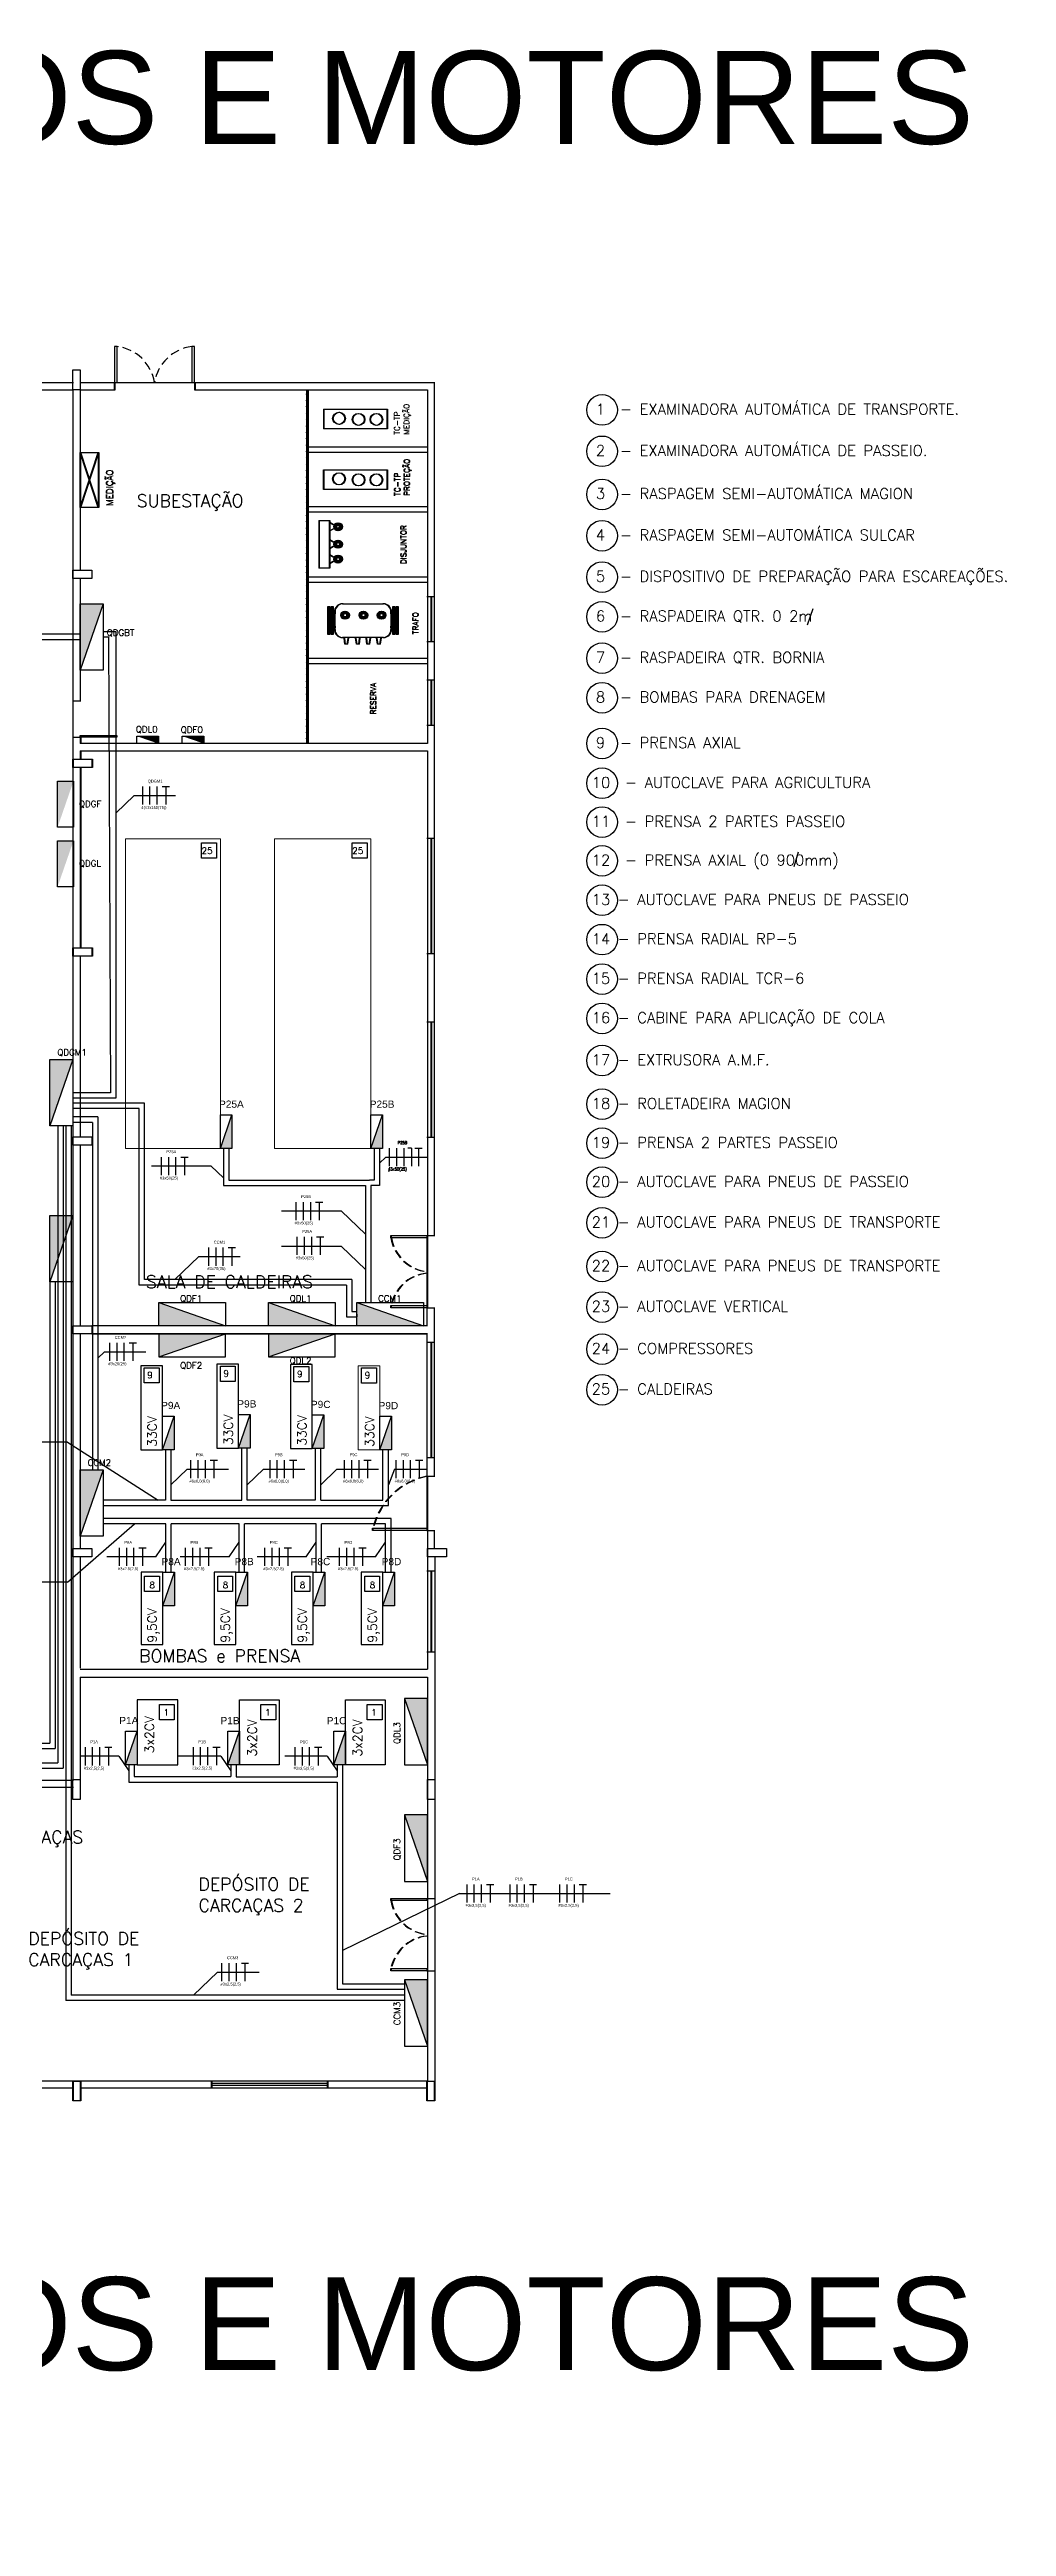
# Model space of a CAD drawing. Extents: x -646 to 641, y -554 to 322.
# Drawn here: x 267.3 to 293.8, y 129 to 197.5 of the extents above; entities that cross this region are included whole.
import ezdxf

# ---------------------------------------------------------------- set-up
doc = ezdxf.new("R2010")
doc.units = 0
doc.header["$MEASUREMENT"] = 0
doc.linetypes.add('DASHED2', pattern=[0.375, 0.25, -0.125])
for name, color, linetype in [('_ARQ', 5, 'Continuous'), ('_ARQ-TEXTO', 4, 'Continuous'), ('_ELT-ELETROCALHAS', 1, 'Continuous'), ('_ELT-MAQUINAS-TEXTO', 4, 'Continuous'), ('_ELT-MÁQUINAS', 3, 'Continuous'), ('_ELT-PONTO', 2, 'Continuous'), ('_ELT-PONTO-TEXTO', 4, 'Continuous'), ('_ELT_ELETRODUTOS', 6, 'Continuous'), ('ELET_FIAÇÃO', 1, 'Continuous')]:
    doc.layers.add(name, color=color, linetype=linetype)
doc.styles.add('ARIAL', font='arial.ttf')
doc.styles.add('ROMANS', font='romans')
doc.styles.add('textstyle3', font='romans')
doc.styles.add('textstyle4', font='arial.ttf')
doc.styles.add('textstyle6', font='Standard')
doc.styles.add('textstyle7', font='romans__.ttf')

# ---------------------------------------------------------------- blocks, each defined once
blk = doc.blocks.new('FIACAO_LAMP_ELETRO_3FNT')
at = {"layer": 'ELET_FIAÇÃO', "color": 4, "linetype": 'Continuous'}
for p, q in [((0, -0.25), (0, 0.25)), ((0.2, -0.25), (0.2, 0.25)), ((0.4, -0.25), (0.4, 0.25)), ((0.6, 0.25), (0.5, 0.25)), ((0.6, 0.25), (0.6, -0.25)), ((0.7, 0.25), (0.9, 0.25)), ((0.8, 0.25), (0.8, -0.25))]:
    blk.add_line(p, q, dxfattribs=at)
at = {"layer": 'ELET_FIAÇÃO', "color": 4, "linetype": 'Continuous', "style": 'textstyle4'}
for tag, p in [('C', (0.224, 0.36)), ('B', (-0.043, -0.37))]:
    blk.add_attdef(tag, p, '', height=0.08, dxfattribs=at)
blk = doc.blocks.new('FIACAO_LAMP_ELETRO_3FT')
at = {"layer": 'ELET_FIAÇÃO', "color": 4, "linetype": 'Continuous'}
for p, q in [((0, -0.25), (0, 0.25)), ((0.2, -0.25), (0.2, 0.25)), ((0.4, -0.25), (0.4, 0.25)), ((0.536, 0.25), (0.736, 0.25)), ((0.636, 0.25), (0.636, -0.25))]:
    blk.add_line(p, q, dxfattribs=at)
at = {"layer": 'ELET_FIAÇÃO', "color": 4, "linetype": 'Continuous', "style": 'textstyle4'}
for tag, p in [('C', (0.136, 0.36)), ('B', (-0.043, -0.37))]:
    blk.add_attdef(tag, p, '', height=0.08, dxfattribs=at)

msp = doc.modelspace()

# ---------------------------------------------------------------- hatches: boundary and pattern name
at = {"layer": '_ARQ', "transparency": 33554687}
h = msp.add_hatch(dxfattribs=at)
h.set_pattern_fill('ANSI31', color=256, style=0, pattern_type=0)
h.set_pattern_definition([(45, (5.17517, 54.15784), (-0.08838835, 0.08838835), [])])
h.paths.add_polyline_path([(274.477, 188.127), (274.425, 188.127), (274.425, 178.327), (274.477, 178.327)], flags=0)
h = msp.add_hatch(dxfattribs=at)
h.set_pattern_fill('ANSI31', color=256, style=0, pattern_type=0)
h.set_pattern_definition([(45, (5.19323, 54.15784), (-0.08838835, 0.08838835), [])])
h.paths.add_polyline_path([(274.496, 188.127), (274.443, 188.127), (274.443, 178.327), (274.496, 178.327)], flags=0)
at = {"layer": '_ELT-PONTO', "linetype": 'Continuous', "lineweight": 0, "transparency": 33554687}
h = msp.add_hatch(color=256, dxfattribs=at)
edge = h.paths.add_edge_path(flags=0)
edge.add_arc((275.301, 184.333), 0.111, 180, 360)
edge.add_arc((275.301, 184.333), 0.111, 0, 180)
edge = h.paths.add_edge_path(flags=0)
edge.add_arc((275.301, 184.333), 0.0492, 180, 360, ccw=False)
edge.add_arc((275.301, 184.333), 0.0492, 0, 180, ccw=False)
h = msp.add_hatch(color=256, dxfattribs=at)
edge = h.paths.add_edge_path(flags=0)
edge.add_arc((275.301, 183.849), 0.111, 180, 360)
edge.add_arc((275.301, 183.849), 0.111, 0, 180)
edge = h.paths.add_edge_path(flags=0)
edge.add_arc((275.301, 183.849), 0.0492, 180, 360, ccw=False)
edge.add_arc((275.301, 183.849), 0.0492, 0, 180, ccw=False)
at = {"layer": '_ELT-PONTO', "linetype": 'Continuous', "transparency": 33554687}
h = msp.add_hatch(color=256, dxfattribs=at)
edge = h.paths.add_edge_path(flags=0)
edge.add_arc((275.319, 184.333), 0.111, 180, 360)
edge.add_arc((275.319, 184.333), 0.111, 0, 180)
edge = h.paths.add_edge_path(flags=0)
edge.add_arc((275.319, 184.333), 0.0492, 180, 360, ccw=False)
edge.add_arc((275.319, 184.333), 0.0492, 0, 180, ccw=False)
h = msp.add_hatch(color=256, dxfattribs=at)
edge = h.paths.add_edge_path(flags=0)
edge.add_arc((275.319, 183.849), 0.111, 180, 360)
edge.add_arc((275.319, 183.849), 0.111, 0, 180)
edge = h.paths.add_edge_path(flags=0)
edge.add_arc((275.319, 183.849), 0.0492, 180, 360, ccw=False)
edge.add_arc((275.319, 183.849), 0.0492, 0, 180, ccw=False)
at = {"layer": '_ELT-PONTO', "linetype": 'Continuous', "lineweight": 0, "transparency": 33554687}
h = msp.add_hatch(color=256, dxfattribs=at)
edge = h.paths.add_edge_path(flags=0)
edge.add_arc((275.301, 183.435), 0.111, 180, 360)
edge.add_arc((275.301, 183.435), 0.111, 0, 180)
edge = h.paths.add_edge_path(flags=0)
edge.add_arc((275.301, 183.435), 0.0492, 180, 360, ccw=False)
edge.add_arc((275.301, 183.435), 0.0492, 0, 180, ccw=False)
at = {"layer": '_ELT-PONTO', "linetype": 'Continuous', "transparency": 33554687}
h = msp.add_hatch(color=256, dxfattribs=at)
edge = h.paths.add_edge_path(flags=0)
edge.add_arc((275.319, 183.435), 0.111, 180, 360)
edge.add_arc((275.319, 183.435), 0.111, 0, 180)
edge = h.paths.add_edge_path(flags=0)
edge.add_arc((275.319, 183.435), 0.0492, 180, 360, ccw=False)
edge.add_arc((275.319, 183.435), 0.0492, 0, 180, ccw=False)
for points in [[(268.168, 180.36), (268.805, 182.2), (268.168, 182.2)], [(267.546, 176.01), (267.986, 177.283), (267.546, 177.283)], [(267.546, 174.361), (267.986, 175.634), (267.546, 175.634)], [(267.332, 167.742), (267.968, 169.583), (267.332, 169.583)], [(267.332, 163.422), (267.968, 165.262), (267.332, 165.262)], [(272.193, 162.21), (270.352, 162.847), (270.352, 162.21)], [(275.226, 162.21), (273.386, 162.847), (273.386, 162.21)], [(277.672, 162.21), (275.832, 162.847), (275.832, 162.21)], [(270.352, 161.981), (270.352, 161.344), (272.193, 161.981)], [(273.386, 161.981), (273.386, 161.344), (275.226, 161.981)], [(268.168, 156.382), (268.805, 158.222), (268.168, 158.222)], [(277.786, 151.889), (277.15, 151.889), (277.786, 150.048)], [(277.786, 148.662), (277.15, 148.662), (277.786, 146.822)], [(277.786, 144.099), (277.15, 144.099), (277.786, 142.259)]]:
    msp.add_hatch(color=256, dxfattribs=at).paths.add_polyline_path(points, flags=0)
at = {"layer": '_ELT-PONTO', "linetype": 'Continuous', "lineweight": 0, "transparency": 33554687}
h = msp.add_hatch(color=256, dxfattribs=at)
edge = h.paths.add_edge_path(flags=0)
edge.add_arc((275.496, 181.884), 0.111, 0, 180)
edge.add_arc((275.496, 181.884), 0.111, 180, 360)
edge = h.paths.add_edge_path(flags=0)
edge.add_arc((275.496, 181.884), 0.0492, 0, 180, ccw=False)
edge.add_arc((275.496, 181.884), 0.0492, 180, 360, ccw=False)
at = {"layer": '_ELT-PONTO', "linetype": 'Continuous', "transparency": 33554687}
h = msp.add_hatch(color=256, dxfattribs=at)
edge = h.paths.add_edge_path(flags=0)
edge.add_arc((275.514, 181.884), 0.111, 0, 180)
edge.add_arc((275.514, 181.884), 0.111, 180, 360)
edge = h.paths.add_edge_path(flags=0)
edge.add_arc((275.514, 181.884), 0.0492, 0, 180, ccw=False)
edge.add_arc((275.514, 181.884), 0.0492, 180, 360, ccw=False)
at = {"layer": '_ELT-PONTO', "linetype": 'Continuous', "lineweight": 0, "transparency": 33554687}
h = msp.add_hatch(color=256, dxfattribs=at)
edge = h.paths.add_edge_path(flags=0)
edge.add_arc((276.004, 181.884), 0.111, 270, 450)
edge.add_arc((276.004, 181.884), 0.111, 90, 270)
edge = h.paths.add_edge_path(flags=0)
edge.add_arc((276.004, 181.884), 0.0492, -90, 90, ccw=False)
edge.add_arc((276.004, 181.884), 0.0492, 90, 270, ccw=False)
at = {"layer": '_ELT-PONTO', "linetype": 'Continuous', "transparency": 33554687}
h = msp.add_hatch(color=256, dxfattribs=at)
edge = h.paths.add_edge_path(flags=0)
edge.add_arc((276.022, 181.884), 0.111, 270, 450)
edge.add_arc((276.022, 181.884), 0.111, 90, 270)
edge = h.paths.add_edge_path(flags=0)
edge.add_arc((276.022, 181.884), 0.0492, -90, 90, ccw=False)
edge.add_arc((276.022, 181.884), 0.0492, 90, 270, ccw=False)
at = {"layer": '_ELT-PONTO', "linetype": 'Continuous', "lineweight": 0, "transparency": 33554687}
h = msp.add_hatch(color=256, dxfattribs=at)
edge = h.paths.add_edge_path(flags=0)
edge.add_arc((276.505, 181.884), 0.111, 0, 180)
edge.add_arc((276.505, 181.884), 0.111, 180, 360)
edge = h.paths.add_edge_path(flags=0)
edge.add_arc((276.505, 181.884), 0.0492, 0, 180, ccw=False)
edge.add_arc((276.505, 181.884), 0.0492, 180, 360, ccw=False)
at = {"layer": '_ELT-PONTO', "linetype": 'Continuous', "transparency": 33554687}
h = msp.add_hatch(color=256, dxfattribs=at)
edge = h.paths.add_edge_path(flags=0)
edge.add_arc((276.523, 181.884), 0.111, 0, 180)
edge.add_arc((276.523, 181.884), 0.111, 180, 360)
edge = h.paths.add_edge_path(flags=0)
edge.add_arc((276.523, 181.884), 0.0492, 0, 180, ccw=False)
edge.add_arc((276.523, 181.884), 0.0492, 180, 360, ccw=False)
at = {"layer": '_ELT-PONTO', "linetype": 'Continuous'}
for points in [[(269.737, 178.534), (270.337, 178.327), (270.337, 178.534)], [(270.999, 178.534), (271.599, 178.327), (271.599, 178.534)]]:
    msp.add_hatch(color=256, dxfattribs=at).paths.add_polyline_path(points)
h = msp.add_hatch(color=256, dxfattribs=at)
h.dxf.hatch_style = 1
h.paths.add_polyline_path([(272.374, 168.051), (272.052, 167.119), (272.374, 167.119)])
h = msp.add_hatch(color=256, dxfattribs=at)
h.dxf.hatch_style = 1
h.paths.add_polyline_path([(276.545, 168.051), (276.222, 167.119), (276.545, 167.119)])
h = msp.add_hatch(color=256, dxfattribs=at)
h.dxf.hatch_style = 1
h.paths.add_polyline_path([(270.771, 159.708), (270.449, 158.776), (270.771, 158.776)])
h = msp.add_hatch(color=256, dxfattribs=at)
h.dxf.hatch_style = 1
h.paths.add_polyline_path([(272.88, 159.751), (272.558, 158.819), (272.88, 158.819)])
h = msp.add_hatch(color=256, dxfattribs=at)
h.dxf.hatch_style = 1
h.paths.add_polyline_path([(274.917, 159.737), (274.594, 158.805), (274.917, 158.805)])
h = msp.add_hatch(color=256, dxfattribs=at)
h.dxf.hatch_style = 1
h.paths.add_polyline_path([(276.79, 159.704), (276.467, 158.772), (276.79, 158.772)])
h = msp.add_hatch(color=256, dxfattribs=at)
h.dxf.hatch_style = 1
h.paths.add_polyline_path([(270.781, 155.384), (270.458, 154.452), (270.781, 154.452)])
h = msp.add_hatch(color=256, dxfattribs=at)
h.dxf.hatch_style = 1
h.paths.add_polyline_path([(272.806, 155.384), (272.484, 154.452), (272.806, 154.452)])
h = msp.add_hatch(color=256, dxfattribs=at)
h.dxf.hatch_style = 1
h.paths.add_polyline_path([(274.941, 155.384), (274.618, 154.452), (274.941, 154.452)])
h = msp.add_hatch(color=256, dxfattribs=at)
h.dxf.hatch_style = 1
h.paths.add_polyline_path([(276.875, 155.384), (276.552, 154.452), (276.875, 154.452)])
h = msp.add_hatch(color=256, dxfattribs=at)
h.dxf.hatch_style = 1
h.paths.add_polyline_path([(269.754, 150.984), (269.431, 150.052), (269.754, 150.052)])
h = msp.add_hatch(color=256, dxfattribs=at)
h.dxf.hatch_style = 1
h.paths.add_polyline_path([(272.578, 150.98), (272.256, 150.048), (272.578, 150.048)])
h = msp.add_hatch(color=256, dxfattribs=at)
h.dxf.hatch_style = 1
h.paths.add_polyline_path([(275.519, 150.98), (275.197, 150.048), (275.519, 150.048)])

# ---------------------------------------------------------------- linework, layer by layer
at = {"layer": '_ARQ'}
for p, q in [((261.968, 188.327), (267.966, 188.327)), ((261.968, 188.127), (267.968, 188.127)), ((261.986, 188.327), (267.984, 188.327)), ((261.986, 188.127), (267.986, 188.127)), ((267.968, 188.127), (267.968, 149.641)), ((268.168, 188.327), (277.968, 188.327)), ((268.168, 188.127), (269.123, 188.127)), ((268.168, 188.127), (268.168, 183.127)), ((268.186, 188.327), (277.986, 188.327)), ((268.186, 188.127), (269.141, 188.127)), ((271.333, 188.127), (277.768, 188.127)), ((271.351, 188.127), (277.786, 188.127)), ((274.443, 178.327), (274.443, 188.127)), ((274.477, 178.327), (274.477, 188.127)), ((274.496, 178.327), (274.496, 188.127)), ((277.786, 188.127), (277.786, 178.327)), ((277.968, 188.327), (277.968, 164.704)), ((274.477, 186.547), (277.768, 186.547)), ((274.477, 186.397), (277.768, 186.397)), ((274.496, 186.547), (277.786, 186.547)), ((274.496, 186.397), (277.786, 186.397)), ((274.477, 184.897), (277.768, 184.897)), ((274.477, 184.747), (277.768, 184.747)), ((274.496, 184.897), (277.786, 184.897)), ((274.496, 184.747), (277.786, 184.747)), ((274.477, 182.947), (277.768, 182.947)), ((274.477, 182.797), (277.768, 182.797)), ((274.496, 182.947), (277.786, 182.947)), ((274.496, 182.797), (277.786, 182.797)), ((277.768, 182.402), (277.971, 182.402)), ((277.786, 182.402), (277.989, 182.402)), ((277.887, 181.152), (277.887, 182.402)), ((277.905, 181.152), (277.905, 182.402)), ((277.768, 181.152), (277.971, 181.152)), ((277.786, 181.152), (277.989, 181.152)), ((274.477, 180.697), (277.768, 180.697)), ((274.477, 180.547), (277.768, 180.547)), ((274.496, 180.697), (277.786, 180.697)), ((274.496, 180.547), (277.786, 180.547)), ((277.766, 180.09), (277.968, 180.09)), ((277.784, 180.09), (277.986, 180.09)), ((277.884, 178.84), (277.884, 180.09)), ((277.902, 178.84), (277.902, 180.09)), ((267.968, 178.506), (268.168, 178.506)), ((267.986, 178.506), (268.186, 178.506)), ((268.168, 178.506), (268.168, 178.327)), ((277.768, 178.327), (268.168, 178.327)), ((268.186, 178.506), (268.186, 178.327)), ((277.786, 178.327), (268.186, 178.327)), ((277.766, 178.84), (277.968, 178.84)), ((277.784, 178.84), (277.986, 178.84)), ((268.168, 178.127), (268.168, 177.898)), ((268.168, 178.127), (277.768, 178.127)), ((268.168, 177.668), (268.168, 172.668)), ((268.186, 178.127), (277.786, 178.127)), ((268.186, 178.127), (268.186, 177.898)), ((268.186, 177.668), (268.186, 172.668)), ((277.786, 178.127), (277.786, 164.704)), ((277.768, 175.709), (277.968, 175.709)), ((277.786, 175.709), (277.986, 175.709)), ((277.884, 172.509), (277.884, 175.707)), ((277.902, 172.509), (277.902, 175.707)), ((268.168, 172.439), (268.168, 167.439)), ((277.968, 172.509), (277.768, 172.509)), ((277.986, 172.509), (277.786, 172.509)), ((277.768, 170.62), (277.968, 170.62)), ((277.786, 170.62), (277.986, 170.62)), ((277.884, 167.42), (277.884, 170.617)), ((277.902, 167.42), (277.902, 170.617)), ((277.968, 167.42), (277.768, 167.42)), ((277.986, 167.42), (277.786, 167.42)), ((268.168, 167.21), (268.168, 162.21)), ((277.768, 164.704), (277.968, 164.704)), ((277.786, 164.704), (277.986, 164.704)), ((275.832, 162.528), (275.832, 162.603)), ((277.768, 162.704), (277.968, 162.704)), ((277.768, 162.704), (277.768, 162.21)), ((277.786, 162.704), (277.986, 162.704)), ((277.968, 162.704), (277.968, 158.04)), ((268.168, 161.981), (268.168, 156.04)), ((277.768, 162.21), (268.493, 162.21)), ((268.493, 161.981), (277.768, 161.981)), ((277.786, 162.21), (268.511, 162.21)), ((277.786, 161.981), (268.511, 161.981)), ((275.832, 162.528), (275.832, 162.453)), ((277.766, 161.75), (277.968, 161.75)), ((277.784, 161.75), (277.986, 161.75)), ((277.884, 158.55), (277.884, 161.747)), ((277.902, 158.55), (277.902, 161.747)), ((277.968, 158.55), (277.766, 158.55)), ((277.986, 158.55), (277.784, 158.55)), ((277.786, 156.54), (277.786, 152.698)), ((277.968, 156.54), (277.968, 156.04)), ((277.986, 155.811), (277.986, 141.093)), ((277.768, 155.419), (277.971, 155.419)), ((277.786, 155.419), (277.989, 155.419)), ((277.887, 153.165), (277.887, 155.416)), ((277.905, 153.165), (277.905, 155.416)), ((277.971, 153.165), (277.768, 153.165)), ((277.989, 153.165), (277.786, 153.165)), ((268.168, 152.698), (277.768, 152.698)), ((268.168, 152.475), (277.768, 152.475)), ((268.186, 152.698), (277.786, 152.698)), ((268.186, 152.475), (277.786, 152.475)), ((277.786, 152.475), (277.786, 141.293)), ((267.966, 149.618), (224.593, 149.618)), ((267.984, 149.618), (224.611, 149.618)), ((267.968, 149.418), (261.968, 149.418)), ((267.986, 149.418), (261.986, 149.418)), ((277.768, 146.349), (277.968, 146.349)), ((277.786, 146.349), (277.986, 146.349)), ((277.768, 144.349), (277.968, 144.349)), ((277.786, 144.349), (277.986, 144.349)), ((277.768, 141.293), (224.593, 141.293)), ((277.786, 141.293), (224.611, 141.293)), ((271.809, 141.093), (271.809, 141.296)), ((271.827, 141.093), (271.827, 141.296)), ((275.009, 141.296), (275.009, 141.093)), ((275.027, 141.296), (275.027, 141.093)), ((267.966, 141.093), (261.968, 141.093)), ((267.984, 141.093), (261.986, 141.093)), ((277.766, 141.093), (268.168, 141.093)), ((277.784, 141.093), (268.186, 141.093)), ((271.809, 141.231), (275.006, 141.231)), ((271.809, 141.178), (275.006, 141.178)), ((271.827, 141.231), (275.024, 141.231)), ((271.827, 141.178), (275.024, 141.178))]:
    msp.add_line(p, q, dxfattribs=at)
at = {"layer": '_ARQ', "linetype": 'Continuous'}
for p, q in [((269.123, 188.127), (269.123, 188.325)), ((269.123, 188.325), (271.333, 188.325)), ((269.141, 188.325), (271.351, 188.325)), ((269.141, 188.127), (269.141, 188.325)), ((271.333, 188.325), (271.333, 188.127)), ((271.351, 188.325), (271.351, 188.127)), ((268.168, 182.898), (268.168, 179.506)), ((268.168, 179.506), (267.968, 179.506)), ((268.186, 179.506), (267.986, 179.506)), ((277.768, 164.704), (277.768, 162.704)), ((277.786, 164.704), (277.786, 162.704)), ((277.768, 161.981), (277.768, 158.04)), ((277.768, 158.04), (277.968, 158.04)), ((277.768, 158.04), (277.768, 156.6)), ((277.786, 158.04), (277.786, 156.6)), ((277.786, 158.04), (277.986, 158.04)), ((277.768, 156.54), (277.968, 156.54)), ((277.786, 156.54), (277.986, 156.54)), ((268.168, 155.811), (268.168, 152.726)), ((268.168, 152.475), (268.168, 149.641))]:
    msp.add_line(p, q, dxfattribs=at)
for points in [[(269.123, 188.325), (269.193, 188.325), (269.193, 189.325), (269.123, 189.325)], [(271.263, 188.325), (271.333, 188.325), (271.333, 189.325), (271.263, 189.325)], [(268.168, 188.127), (267.966, 188.127), (267.966, 188.675), (268.168, 188.675)], [(277.768, 164.644), (276.768, 164.644), (276.768, 164.704), (277.768, 164.704)], [(277.786, 164.644), (276.786, 164.644), (276.786, 164.704), (277.786, 164.704)], [(277.768, 162.704), (276.768, 162.704), (276.768, 162.764), (277.768, 162.764)], [(277.786, 162.704), (276.786, 162.704), (276.786, 162.764), (277.786, 162.764)], [(277.768, 156.54), (276.268, 156.54), (276.268, 156.6), (277.768, 156.6)], [(277.786, 156.54), (276.286, 156.54), (276.286, 156.6), (277.786, 156.6)], [(268.168, 149.093), (267.966, 149.093), (267.966, 149.641), (268.168, 149.641)], [(277.986, 149.093), (277.784, 149.093), (277.784, 149.641), (277.986, 149.641)], [(277.768, 146.289), (276.768, 146.289), (276.768, 146.349), (277.768, 146.349)], [(277.786, 146.289), (276.786, 146.289), (276.786, 146.349), (277.786, 146.349)], [(277.768, 144.349), (276.768, 144.349), (276.768, 144.409), (277.768, 144.409)], [(277.786, 144.349), (276.786, 144.349), (276.786, 144.409), (277.786, 144.409)], [(268.168, 140.745), (267.966, 140.745), (267.966, 141.293), (268.168, 141.293)], [(268.186, 140.745), (267.984, 140.745), (267.984, 141.293), (268.186, 141.293)], [(277.968, 140.745), (277.766, 140.745), (277.766, 141.293), (277.968, 141.293)], [(277.986, 140.745), (277.784, 140.745), (277.784, 141.293), (277.986, 141.293)]]:
    msp.add_lwpolyline(points, close=True, dxfattribs=at)
at = {"layer": '_ARQ'}
for points in [[(267.968, 183.127), (268.493, 183.127), (268.493, 182.898), (267.968, 182.898)], [(268.168, 178.506), (268.168, 178.556), (269.168, 178.556), (269.168, 178.506)], [(268.186, 178.506), (268.186, 178.556), (269.186, 178.556), (269.186, 178.506)], [(267.968, 177.898), (268.493, 177.898), (268.493, 177.668), (267.968, 177.668)], [(267.986, 177.898), (268.511, 177.898), (268.511, 177.668), (267.986, 177.668)], [(267.968, 172.668), (268.493, 172.668), (268.493, 172.439), (267.968, 172.439)], [(267.986, 172.668), (268.511, 172.668), (268.511, 172.439), (267.986, 172.439)], [(267.968, 167.439), (268.493, 167.439), (268.493, 167.21), (267.968, 167.21)], [(267.968, 162.21), (268.493, 162.21), (268.493, 161.981), (267.968, 161.981)], [(267.968, 156.04), (268.493, 156.04), (268.493, 155.811), (267.968, 155.811)], [(277.786, 156.04), (278.311, 156.04), (278.311, 155.811), (277.786, 155.811)]]:
    msp.add_lwpolyline(points, close=True, dxfattribs=at)
at = {"layer": '_ARQ', "linetype": 'DASHED2'}
for centre, radius, start, end in [((269.04, 188.131), 1.204, 9.37926, 82.7104), ((271.416, 188.129), 1.204, 97.2896, 170.62074), ((277.889, 164.834), 1.136, 189.62126, 263.92168), ((277.907, 164.834), 1.136, 189.62126, 263.92168), ((277.881, 162.534), 1.136, 96.07832, 170.37874), ((277.899, 162.534), 1.136, 96.07832, 170.37874), ((278.142, 156.15), 1.927, 101.18332, 166.4784), ((278.16, 156.15), 1.927, 101.18332, 166.4784), ((277.889, 146.479), 1.136, 189.62126, 263.92168), ((277.907, 146.479), 1.136, 189.62126, 263.92168), ((277.881, 144.179), 1.136, 96.07832, 170.37874), ((277.899, 144.179), 1.136, 96.07832, 170.37874)]:
    msp.add_arc(centre, radius, start, end, dxfattribs=at)
at = {"layer": '_ARQ-TEXTO'}
for p, q in [((288.309, 181.613), (288.458, 182.073)), ((287.936, 174.921), (288.052, 175.328))]:
    msp.add_line(p, q, dxfattribs=at)
for centre in [(282.618, 187.566), (282.618, 186.421), (282.618, 185.229), (282.618, 184.084), (282.618, 182.939), (282.618, 181.839), (282.618, 180.694), (282.618, 179.597), (282.618, 178.332), (282.618, 177.229), (282.618, 176.155), (282.618, 175.081), (282.618, 173.99), (282.618, 172.899), (282.618, 171.808), (282.618, 170.718), (282.618, 169.551), (282.618, 168.342), (282.618, 167.262), (282.618, 166.182), (282.618, 165.058), (282.618, 163.849), (282.618, 162.726), (282.618, 161.559), (282.618, 160.436)]:
    msp.add_circle(centre, 0.424, dxfattribs=at)
at = {"layer": '_ELT-ELETROCALHAS', "color": 254, "true_color": 0xfeeab9}
for p, q in [((268.51, 167.839), (268.51, 158.222)), ((268.66, 167.989), (268.66, 158.222)), ((248.108, 150.654), (267.332, 150.654)), ((248.258, 150.504), (267.482, 150.504)), ((260.72, 150.103), (267.554, 150.103)), ((260.87, 149.953), (267.704, 149.953)), ((277.15, 143.52), (267.771, 143.52)), ((277.15, 143.67), (267.921, 143.67))]:
    msp.add_line(p, q, dxfattribs=at)
at = {"layer": '_ELT-ELETROCALHAS', "color": 116, "true_color": 0x136734}
for points in [[(268.168, 181.355), (266.367, 181.355), (266.367, 151.048), (248.653, 151.048), (248.653, 150.254)], [(268.168, 181.205), (266.517, 181.205), (266.517, 150.898), (248.803, 150.898), (248.803, 150.254)], [(268.805, 181.43), (269.16, 181.43), (269.16, 168.51), (267.968, 168.51)], [(268.805, 181.28), (268.952, 181.28), (269.01, 168.66), (267.968, 168.66)]]:
    msp.add_lwpolyline(points, dxfattribs=at)
at = {"layer": '_ELT-ELETROCALHAS', "color": 254, "true_color": 0xfeeab9}
for points in [[(269.954, 167.742), (269.954, 168.372), (267.968, 168.372)], [(269.804, 168.151), (269.804, 168.222), (267.968, 168.222)], [(275.543, 163.334), (269.804, 163.334), (269.804, 168.151)], [(267.554, 167.742), (267.554, 150.103)], [(267.704, 167.742), (267.704, 149.953)], [(267.771, 167.742), (267.771, 143.52)], [(267.921, 167.742), (267.921, 143.67)], [(268.66, 167.989), (267.968, 167.989)], [(268.51, 167.839), (267.968, 167.839)], [(275.693, 163.484), (269.954, 163.484), (269.954, 167.742)], [(267.332, 163.422), (267.332, 150.654)], [(267.482, 163.422), (267.482, 150.504)], [(275.543, 163.334), (275.543, 162.453), (275.832, 162.453)], [(275.693, 163.484), (275.693, 162.603), (275.832, 162.603)]]:
    msp.add_lwpolyline(points, dxfattribs=at)
at = {"layer": '_ELT-ELETROCALHAS', "color": 32, "true_color": 0xcd6928}
for points in [[(272.138, 167.119), (272.138, 166.088), (276.072, 166.088), (276.072, 162.847)], [(272.288, 167.119), (272.288, 166.238), (276.177, 166.238)], [(276.309, 167.119), (276.309, 166.238), (276.177, 166.238)], [(276.459, 167.119), (276.459, 166.088), (276.222, 166.088)], [(276.222, 166.088), (276.222, 162.847)], [(270.535, 158.776), (270.535, 157.377), (268.805, 157.377)], [(268.805, 157.227), (276.703, 157.227), (276.703, 158.772)], [(270.685, 157.377), (272.644, 157.377), (272.644, 158.819)], [(270.685, 158.776), (270.685, 157.377)], [(272.794, 157.377), (272.794, 158.819)], [(274.681, 158.805), (274.681, 157.377), (272.794, 157.377)], [(274.831, 157.377), (274.831, 158.805)], [(274.831, 157.377), (276.553, 157.377), (276.553, 158.772)], [(270.695, 156.871), (268.805, 156.871)], [(270.545, 155.384), (270.545, 156.721), (268.805, 156.721)], [(272.72, 156.871), (272.72, 156.871), (270.695, 156.871)], [(270.695, 155.384), (270.695, 156.721)], [(272.57, 155.384), (272.57, 156.721), (270.695, 156.721)], [(274.854, 156.871), (272.72, 156.871)], [(272.72, 155.384), (272.72, 156.721)], [(274.704, 155.384), (274.704, 156.721), (272.72, 156.721)], [(276.778, 155.384), (276.778, 156.871), (274.854, 156.871)], [(274.854, 155.384), (274.854, 156.721)], [(276.628, 155.384), (276.628, 156.721), (274.854, 156.721)], [(269.517, 150.052), (269.517, 149.572), (272.342, 149.568)], [(269.667, 150.052), (269.667, 149.722), (272.342, 149.722)], [(272.342, 150.048), (272.342, 149.722)], [(272.342, 149.568), (275.283, 149.568)], [(272.492, 150.048), (272.492, 149.718), (275.283, 149.718)], [(275.283, 150.048), (275.283, 149.718)], [(275.283, 150.048), (275.283, 149.718)], [(275.283, 149.568), (275.283, 143.837), (277.15, 143.837)], [(275.433, 150.048), (275.433, 143.987), (277.15, 143.987)]]:
    msp.add_lwpolyline(points, dxfattribs=at)
at = {"layer": '_ELT-MAQUINAS-TEXTO'}
for points in [[(271.535, 175.581), (271.947, 175.581), (271.947, 175.158), (271.535, 175.158)], [(275.705, 175.581), (276.118, 175.581), (276.118, 175.158), (275.705, 175.158)], [(269.944, 161.047), (270.357, 161.047), (270.357, 160.625), (269.944, 160.625)], [(272.053, 161.091), (272.466, 161.091), (272.466, 160.668), (272.053, 160.668)], [(274.089, 161.076), (274.502, 161.076), (274.502, 160.654), (274.089, 160.654)], [(275.962, 161.043), (276.375, 161.043), (276.375, 160.621), (275.962, 160.621)], [(269.955, 155.276), (270.367, 155.276), (270.367, 154.853), (269.955, 154.853)], [(271.98, 155.276), (272.393, 155.276), (272.393, 154.853), (271.98, 154.853)], [(274.114, 155.276), (274.527, 155.276), (274.527, 154.853), (274.114, 154.853)], [(276.049, 155.276), (276.461, 155.276), (276.461, 154.853), (276.049, 154.853)], [(270.365, 151.72), (270.778, 151.72), (270.778, 151.297), (270.365, 151.297)], [(273.173, 151.72), (273.586, 151.72), (273.586, 151.297), (273.173, 151.297)], [(276.114, 151.72), (276.527, 151.72), (276.527, 151.297), (276.114, 151.297)]]:
    msp.add_lwpolyline(points, close=True, dxfattribs=at)
at = {"layer": '_ELT-MÁQUINAS', "color": 4, "lineweight": 0}
for points in [[(269.43, 175.689), (272.052, 175.689), (272.052, 167.119), (269.43, 167.119)], [(273.553, 175.689), (276.222, 175.689), (276.222, 167.119), (273.553, 167.119)], [(275.867, 158.772), (276.467, 158.772), (276.467, 161.098), (275.867, 161.098)]]:
    msp.add_lwpolyline(points, close=True, dxfattribs=at)
at = {"layer": '_ELT-MÁQUINAS', "color": 4}
for points in [[(269.849, 158.776), (270.449, 158.776), (270.449, 161.102), (269.849, 161.102)], [(271.958, 158.819), (272.558, 158.819), (272.558, 161.146), (271.958, 161.146)], [(273.994, 158.805), (274.594, 158.805), (274.594, 161.131), (273.994, 161.131)], [(269.858, 153.384), (270.458, 153.384), (270.458, 155.384), (269.858, 155.384)], [(271.884, 153.384), (272.484, 153.384), (272.484, 155.384), (271.884, 155.384)], [(274.018, 153.384), (274.618, 153.384), (274.618, 155.384), (274.018, 155.384)], [(275.952, 153.384), (276.552, 153.384), (276.552, 155.384), (275.952, 155.384)], [(269.754, 150.052), (270.871, 150.052), (270.871, 151.848), (269.754, 151.848)], [(272.578, 151.848), (273.678, 151.848), (273.678, 150.048), (272.578, 150.048)], [(275.519, 151.848), (276.619, 151.848), (276.619, 150.048), (275.519, 150.048)]]:
    msp.add_lwpolyline(points, close=True, dxfattribs=at)
at = {"layer": '_ELT-PONTO', "linetype": 'Continuous'}
for p, q in [((268.168, 184.863), (268.669, 186.39)), ((268.669, 184.863), (268.168, 186.39)), ((268.186, 184.863), (268.687, 186.39)), ((268.687, 184.863), (268.186, 186.39)), ((268.805, 182.2), (268.168, 180.36)), ((275.208, 181.488), (275.208, 181.974)), ((275.226, 181.488), (275.226, 181.974)), ((275.433, 182.199), (276.548, 182.199)), ((275.451, 182.199), (276.566, 182.199)), ((276.773, 181.974), (276.773, 181.488)), ((276.791, 181.974), (276.791, 181.488)), ((276.548, 181.263), (275.433, 181.263)), ((276.566, 181.263), (275.451, 181.263)), ((275.498, 181.078), (275.476, 181.25)), ((275.516, 181.078), (275.494, 181.25)), ((275.563, 181.078), (275.498, 181.078)), ((275.581, 181.078), (275.516, 181.078)), ((275.563, 181.078), (275.588, 181.25)), ((275.581, 181.078), (275.606, 181.25)), ((275.818, 181.078), (275.796, 181.25)), ((275.836, 181.078), (275.814, 181.25)), ((275.883, 181.078), (275.818, 181.078)), ((275.901, 181.078), (275.836, 181.078)), ((275.883, 181.078), (275.908, 181.25)), ((275.901, 181.078), (275.926, 181.25)), ((276.069, 181.263), (275.909, 181.263)), ((276.087, 181.263), (275.927, 181.263)), ((276.108, 181.078), (276.086, 181.25)), ((276.126, 181.078), (276.104, 181.25)), ((276.173, 181.078), (276.108, 181.078)), ((276.191, 181.078), (276.126, 181.078)), ((276.173, 181.078), (276.198, 181.25)), ((276.191, 181.078), (276.216, 181.25)), ((276.401, 181.078), (276.379, 181.25)), ((276.419, 181.078), (276.397, 181.25)), ((276.466, 181.078), (276.401, 181.078)), ((276.484, 181.078), (276.419, 181.078)), ((276.466, 181.078), (276.491, 181.25)), ((276.484, 181.078), (276.509, 181.25)), ((267.968, 169.583), (267.332, 167.742)), ((272.052, 167.119), (272.374, 168.051)), ((276.222, 167.119), (276.545, 168.051)), ((267.968, 165.262), (267.332, 163.422)), ((270.352, 162.847), (272.193, 162.21)), ((273.386, 162.847), (275.226, 162.21)), ((275.832, 162.847), (277.672, 162.21)), ((270.352, 161.344), (272.193, 161.981)), ((273.386, 161.344), (275.226, 161.981)), ((270.449, 158.776), (270.771, 159.708)), ((272.558, 158.819), (272.88, 159.751)), ((274.594, 158.805), (274.917, 159.737)), ((276.467, 158.772), (276.79, 159.704)), ((268.805, 158.222), (268.168, 156.382)), ((270.458, 154.452), (270.781, 155.384)), ((272.484, 154.452), (272.806, 155.384)), ((274.618, 154.452), (274.941, 155.384)), ((276.552, 154.452), (276.875, 155.384)), ((277.15, 151.889), (277.786, 150.048)), ((269.431, 150.052), (269.754, 150.984)), ((272.256, 150.048), (272.578, 150.98)), ((275.197, 150.048), (275.519, 150.98)), ((277.15, 148.662), (277.786, 146.822)), ((277.15, 144.099), (277.786, 142.259))]:
    msp.add_line(p, q, dxfattribs=at)
at = {"layer": '_ELT-PONTO', "linetype": 'Continuous', "lineweight": 0}
for points in [[(274.911, 187.041), (274.911, 187.584), (276.663, 187.584), (276.663, 187.041)], [(274.78, 183.189), (274.78, 184.508), (275.061, 184.508), (275.061, 183.189)], [(275.264, 184.333), (275.061, 184.45), (275.061, 184.215)], [(275.264, 183.849), (275.061, 183.966), (275.061, 183.732)], [(275.264, 183.435), (275.061, 183.553), (275.061, 183.318)]]:
    msp.add_lwpolyline(points, close=True, dxfattribs=at)
at = {"layer": '_ELT-PONTO', "linetype": 'Continuous'}
for points in [[(274.929, 187.041), (274.929, 187.584), (276.681, 187.584), (276.681, 187.041)], [(268.168, 186.39), (268.669, 186.39), (268.669, 184.863), (268.168, 184.863)], [(268.186, 186.39), (268.687, 186.39), (268.687, 184.863), (268.186, 184.863)], [(274.911, 185.367), (274.911, 185.91), (276.663, 185.91), (276.663, 185.367)], [(274.929, 185.367), (274.929, 185.91), (276.681, 185.91), (276.681, 185.367)], [(274.798, 183.189), (274.798, 184.508), (275.079, 184.508), (275.079, 183.189)], [(275.282, 184.333), (275.079, 184.45), (275.079, 184.215)], [(275.282, 183.849), (275.079, 183.966), (275.079, 183.732)], [(275.282, 183.435), (275.079, 183.553), (275.079, 183.318)], [(268.168, 182.2), (268.805, 182.2), (268.805, 180.36), (268.168, 180.36)], [(275.062, 181.347), (275.024, 181.347), (275.024, 182.124), (275.062, 182.124)], [(275.08, 181.347), (275.042, 181.347), (275.042, 182.124), (275.08, 182.124)], [(275.116, 181.921), (275.062, 181.921), (275.062, 181.974), (275.116, 181.974)], [(275.134, 181.921), (275.08, 181.921), (275.08, 181.974), (275.134, 181.974)], [(275.154, 181.347), (275.116, 181.347), (275.116, 182.124), (275.154, 182.124)], [(275.172, 181.347), (275.134, 181.347), (275.134, 182.124), (275.172, 182.124)], [(275.208, 181.921), (275.154, 181.921), (275.154, 181.974), (275.208, 181.974)], [(275.226, 181.921), (275.172, 181.921), (275.172, 181.974), (275.226, 181.974)], [(276.827, 181.921), (276.773, 181.921), (276.773, 181.974), (276.827, 181.974)], [(276.845, 181.921), (276.791, 181.921), (276.791, 181.974), (276.845, 181.974)], [(276.865, 181.347), (276.827, 181.347), (276.827, 182.124), (276.865, 182.124)], [(276.883, 181.347), (276.845, 181.347), (276.845, 182.124), (276.883, 182.124)], [(276.919, 181.921), (276.865, 181.921), (276.865, 181.974), (276.919, 181.974)], [(276.937, 181.921), (276.883, 181.921), (276.883, 181.974), (276.937, 181.974)], [(276.957, 181.347), (276.919, 181.347), (276.919, 182.124), (276.957, 182.124)], [(276.975, 181.347), (276.937, 181.347), (276.937, 182.124), (276.975, 182.124)], [(275.116, 181.53), (275.062, 181.53), (275.062, 181.582), (275.116, 181.582)], [(275.134, 181.53), (275.08, 181.53), (275.08, 181.582), (275.134, 181.582)], [(275.208, 181.53), (275.154, 181.53), (275.154, 181.582), (275.208, 181.582)], [(275.226, 181.53), (275.172, 181.53), (275.172, 181.582), (275.226, 181.582)], [(276.827, 181.53), (276.773, 181.53), (276.773, 181.582), (276.827, 181.582)], [(276.845, 181.53), (276.791, 181.53), (276.791, 181.582), (276.845, 181.582)], [(276.919, 181.53), (276.865, 181.53), (276.865, 181.582), (276.919, 181.582)], [(276.937, 181.53), (276.883, 181.53), (276.883, 181.582), (276.937, 181.582)], [(270.337, 178.534), (270.337, 178.327), (269.737, 178.327), (269.737, 178.534)], [(271.599, 178.534), (271.599, 178.327), (270.999, 178.327), (270.999, 178.534)], [(267.546, 177.283), (267.986, 177.283), (267.986, 176.01), (267.546, 176.01)], [(267.546, 175.634), (267.986, 175.634), (267.986, 174.361), (267.546, 174.361)], [(267.332, 169.583), (267.968, 169.583), (267.968, 167.742), (267.332, 167.742)], [(272.374, 167.119), (272.052, 167.119), (272.052, 168.051), (272.374, 168.051)], [(276.545, 167.119), (276.222, 167.119), (276.222, 168.051), (276.545, 168.051)], [(267.332, 165.262), (267.968, 165.262), (267.968, 163.422), (267.332, 163.422)], [(270.352, 162.21), (270.352, 162.847), (272.193, 162.847), (272.193, 162.21)], [(273.386, 162.21), (273.386, 162.847), (275.226, 162.847), (275.226, 162.21)], [(275.832, 162.21), (275.832, 162.847), (277.672, 162.847), (277.672, 162.21)], [(270.352, 161.981), (270.352, 161.344), (272.193, 161.344), (272.193, 161.981)], [(273.386, 161.981), (273.386, 161.344), (275.226, 161.344), (275.226, 161.981)], [(270.771, 158.776), (270.449, 158.776), (270.449, 159.708), (270.771, 159.708)], [(272.88, 158.819), (272.558, 158.819), (272.558, 159.751), (272.88, 159.751)], [(274.917, 158.805), (274.594, 158.805), (274.594, 159.737), (274.917, 159.737)], [(276.79, 158.772), (276.467, 158.772), (276.467, 159.704), (276.79, 159.704)], [(268.168, 158.222), (268.805, 158.222), (268.805, 156.382), (268.168, 156.382)], [(270.781, 154.452), (270.458, 154.452), (270.458, 155.384), (270.781, 155.384)], [(272.806, 154.452), (272.484, 154.452), (272.484, 155.384), (272.806, 155.384)], [(274.941, 154.452), (274.618, 154.452), (274.618, 155.384), (274.941, 155.384)], [(276.875, 154.452), (276.552, 154.452), (276.552, 155.384), (276.875, 155.384)], [(277.786, 151.889), (277.15, 151.889), (277.15, 150.048), (277.786, 150.048)], [(269.754, 150.052), (269.431, 150.052), (269.431, 150.984), (269.754, 150.984)], [(272.578, 150.048), (272.256, 150.048), (272.256, 150.98), (272.578, 150.98)], [(275.519, 150.048), (275.197, 150.048), (275.197, 150.98), (275.519, 150.98)], [(277.786, 148.662), (277.15, 148.662), (277.15, 146.822), (277.786, 146.822)], [(277.786, 144.099), (277.15, 144.099), (277.15, 142.259), (277.786, 142.259)]]:
    msp.add_lwpolyline(points, close=True, dxfattribs=at)
for centre, radius in [((275.328, 187.334), 0.167), ((275.346, 187.334), 0.167), ((275.87, 187.305), 0.167), ((275.888, 187.305), 0.167), ((276.362, 187.305), 0.167), ((276.38, 187.305), 0.167), ((275.328, 185.66), 0.167), ((275.346, 185.66), 0.167), ((275.87, 185.631), 0.167), ((275.888, 185.631), 0.167), ((276.362, 185.631), 0.167), ((276.38, 185.631), 0.167), ((275.301, 184.333), 0.111), ((275.301, 183.849), 0.111), ((275.319, 184.333), 0.111), ((275.319, 183.849), 0.111), ((275.301, 184.333), 0.0492), ((275.301, 183.849), 0.0492), ((275.319, 184.333), 0.0492), ((275.319, 183.849), 0.0492), ((275.301, 183.435), 0.111), ((275.319, 183.435), 0.111), ((275.301, 183.435), 0.0492), ((275.319, 183.435), 0.0492), ((275.496, 181.884), 0.111), ((275.514, 181.884), 0.111), ((275.496, 181.884), 0.0492), ((275.514, 181.884), 0.0492), ((276.004, 181.884), 0.111), ((276.022, 181.884), 0.111), ((276.004, 181.884), 0.0492), ((276.022, 181.884), 0.0492), ((276.505, 181.884), 0.111), ((276.523, 181.884), 0.111), ((276.505, 181.884), 0.0492), ((276.523, 181.884), 0.0492)]:
    msp.add_circle(centre, radius, dxfattribs=at)
for centre, start, end in [((275.433, 181.974), 90, 180), ((275.451, 181.974), 90, 180), ((276.548, 181.974), 0, 90), ((276.566, 181.974), 0, 90), ((275.433, 181.488), 180, 270), ((275.451, 181.488), 180, 270), ((276.548, 181.488), 270, 0), ((276.566, 181.488), 270, 0)]:
    msp.add_arc(centre, 0.225, start, end, dxfattribs=at)
at = {"layer": 'ELET_FIAÇÃO', "color": 7, "linetype": 'Continuous'}
for points in [[(269.666, 176.888), (269.16, 176.405)], [(269.666, 176.888), (270.813, 176.888)], [(276.632, 166.876), (276.459, 166.71)], [(276.632, 166.876), (277.779, 166.876)], [(271.799, 166.627), (270.142, 166.627)], [(271.799, 166.627), (272.138, 166.303)], [(275.405, 165.383), (273.748, 165.383)], [(275.405, 165.383), (276.072, 164.745)], [(271.456, 164.121), (270.789, 163.484)], [(271.456, 164.121), (272.604, 164.121)], [(275.405, 164.405), (273.748, 164.405)], [(275.405, 164.405), (276.072, 163.767)], [(268.846, 161.486), (268.66, 161.307)], [(268.846, 161.486), (269.994, 161.486)], [(267.82, 158.988), (263.201, 158.988)], [(267.82, 158.988), (270.335, 157.377)], [(271.134, 158.236), (270.685, 157.807)], [(271.134, 158.236), (272.281, 158.236)], [(273.243, 158.236), (272.794, 157.807)], [(273.243, 158.236), (274.391, 158.236)], [(275.28, 158.236), (274.831, 157.807)], [(275.28, 158.236), (276.427, 158.236)], [(276.871, 158.236), (276.703, 157.807)], [(276.871, 158.236), (277.768, 158.236)], [(267.82, 155.111), (269.675, 156.721)], [(270.266, 155.81), (268.913, 155.81)], [(270.266, 155.81), (270.545, 156.212)], [(272.292, 155.81), (270.939, 155.81)], [(272.292, 155.81), (272.57, 156.212)], [(274.426, 155.81), (273.073, 155.81)], [(274.426, 155.81), (274.704, 156.212)], [(276.35, 155.81), (274.997, 155.81)], [(276.35, 155.81), (276.628, 156.212)], [(267.82, 155.111), (262.696, 155.111)], [(269.239, 150.285), (268.196, 150.285)], [(269.239, 150.285), (269.517, 149.883)], [(272.064, 150.287), (270.898, 150.287)], [(272.064, 150.287), (272.342, 149.885)], [(275.005, 150.285), (273.839, 150.285)], [(275.005, 150.285), (275.283, 149.883)], [(278.673, 146.488), (275.433, 144.911)], [(278.673, 146.488), (282.846, 146.488)], [(271.976, 144.308), (271.309, 143.67)], [(271.976, 144.308), (273.123, 144.308)]]:
    msp.add_lwpolyline(points, dxfattribs=at)

# ---------------------------------------------------------------- block references
at = {"layer": '_ELT_ELETRODUTOS', "color": 116, "true_color": 0x136734}
for p, values in [((269.905, 176.888), {'B': '4{#3x150(75)}', 'C': 'QDGM1'}), ((270.422, 166.627), {'B': '#3x50(25)', 'C': 'P25A'}), ((274.153, 165.383), {'B': '#3x50(25)', 'C': 'P25B'}), ((274.182, 164.417), {'B': '#3x50(25)', 'C': 'P25A'}), ((271.734, 164.121), {'B': '#3x70(35)', 'C': 'CCM1'}), ((268.994, 161.486), {'B': '#3x25(25)', 'C': 'CCM2'}), ((271.237, 158.236), {'B': '#6x6,0(6,0)', 'C': 'P9A'}), ((273.429, 158.236), {'B': '#6x6,0(6,0)', 'C': 'P9B'}), ((275.492, 158.236), {'B': '#6x6,0(6,0)', 'C': 'P9C'}), ((276.92, 158.236), {'B': '#6x6,0(6,0)', 'C': 'P9D'}), ((269.261, 155.81), {'B': '#3x2,5(2,5)', 'C': 'P8A'}), ((271.09, 155.81), {'B': '#3x2,5(2,5)', 'C': 'P8B'}), ((273.286, 155.81), {'B': '#3x2,5(2,5)', 'C': 'P8C'}), ((275.352, 155.81), {'B': '#3x2,5(2,5)', 'C': 'P8D'}), ((268.317, 150.285), {'B': '#3x2,5(2,5)', 'C': 'P1A'}), ((271.307, 150.287), {'B': '#3x2,5(2,5)', 'C': 'P1B'}), ((274.124, 150.285), {'B': '#3x2,5(2,5)', 'C': 'P1C'}), ((278.882, 146.488), {'B': '#3x2,5(2,5)', 'C': 'P1A'}), ((280.072, 146.488), {'B': '#3x2,5(2,5)', 'C': 'P1B'}), ((281.452, 146.488), {'B': '#3x2,5(2,5)', 'C': 'P1C'}), ((272.098, 144.308), {'B': '#3x2,5(2,5)', 'C': 'CCM3'})]:
    msp.add_blockref('FIACAO_LAMP_ELETRO_3FT', p, dxfattribs=at).add_auto_attribs(values)
at = {"layer": '_ELT_ELETRODUTOS', "linetype": 'Continuous'}
ref = msp.add_blockref('FIACAO_LAMP_ELETRO_3FNT', (276.739, 166.876), dxfattribs=at)
ref.add_attrib('C', 'P25B', (276.963, 167.236), dxfattribs={"layer": 'ELET_FIAÇÃO', "color": 4, "linetype": 'Continuous', "height": 0.08, "style": 'textstyle6'})
ref.add_attrib('B', '#3x50(25)', (276.696, 166.506), dxfattribs={"layer": 'ELET_FIAÇÃO', "color": 4, "linetype": 'Continuous', "height": 0.08, "style": 'textstyle6'})

# ---------------------------------------------------------------- texts
at = {"layer": '_ARQ-TEXTO', "style": 'textstyle3'}
for s, height, p in [('1  - EXAMINADORA AUTOMÁTICA DE TRANSPORTE.', 0.3, (282.446, 187.437)), ('2  - EXAMINADORA AUTOMÁTICA DE PASSEIO.', 0.3, (282.446, 186.292)), ('SUBESTAÇÃO', 0.35, (269.739, 184.876)), ('3  - RASPAGEM SEMI-AUTOMÁTICA MAGION', 0.3, (282.446, 185.101)), ('4  - RASPAGEM SEMI-AUTOMÁTICA SULCAR', 0.3, (282.446, 183.955)), ('5  - DISPOSITIVO DE PREPARAÇÃO PARA ESCAREAÇÕES.', 0.3, (282.446, 182.81)), ('6  - RASPADEIRA QTR. 0 2m', 0.3, (282.446, 181.71)), ('7  - RASPADEIRA QTR. BORNIA', 0.3, (282.446, 180.565)), ('8  - BOMBAS PARA DRENAGEM', 0.3, (282.446, 179.468)), ('9  - PRENSA AXIAL', 0.3, (282.446, 178.203)), ('10  - AUTOCLAVE PARA AGRICULTURA', 0.3, (282.33, 177.1)), ('11  - PRENSA 2 PARTES PASSEIO', 0.3, (282.33, 176.026)), ('12  - PRENSA AXIAL (0 900mm)', 0.3, (282.33, 174.952)), ('13 - AUTOCLAVE PARA PNEUS DE PASSEIO', 0.3, (282.33, 173.861)), ('14 - PRENSA RADIAL RP-5', 0.3, (282.33, 172.77)), ('15 - PRENSA RADIAL TCR-6', 0.3, (282.33, 171.679)), ('16 - CABINE PARA APLICAÇÃO DE COLA', 0.3, (282.33, 170.589)), ('17 - EXTRUSORA A.M.F.', 0.3, (282.33, 169.422)), ('18 - ROLETADEIRA MAGION', 0.3, (282.33, 168.213)), ('19 - PRENSA 2 PARTES PASSEIO', 0.3, (282.33, 167.133)), ('20 - AUTOCLAVE PARA PNEUS DE PASSEIO', 0.3, (282.33, 166.053)), ('21 - AUTOCLAVE PARA PNEUS DE TRANSPORTE', 0.3, (282.33, 164.929)), ('22 - AUTOCLAVE PARA PNEUS DE TRANSPORTE', 0.3, (282.33, 163.72)), ('SALA DE CALDEIRAS', 0.35, (269.993, 163.252)), ('23 - AUTOCLAVE VERTICAL', 0.3, (282.33, 162.597)), ('24 - COMPRESSORES', 0.3, (282.33, 161.43)), ('25 - CALDEIRAS', 0.3, (282.33, 160.307)), ('BOMBAS e PRENSA', 0.35, (269.804, 152.891)), ('DEPÓSITO DE CARCAÇAS', 0.35, (262.57, 147.873))]:
    msp.add_text(s, height=height, dxfattribs=at).set_placement(p)
at = {"layer": '_ARQ-TEXTO', "linetype": 'Continuous', "attachment_point": 1}
for s, insert, char_height, width, style in [('PLANTA DE PROCESSOS E MOTORES FIAÇÃO', (226.573, 197.508), 2.57438, 67.67117, 'textstyle4'), ('DEPÓSITO DE \\PCARCAÇAS 2', (271.447, 146.917), 0.35, 7.0685, 'textstyle7'), ('DEPÓSITO DE \\PCARCAÇAS 1', (266.735, 145.413), 0.35, 6.968, 'textstyle7'), ('PLANTA DE PROCESSOS E MOTORES POSCIONAMENTO', (226.573, 135.862), 2.57438, 67.67117, 'textstyle4')]:
    msp.add_mtext(s, dxfattribs=dict(at, insert=insert, char_height=char_height, width=width, style=style))
at = {"layer": '_ELT-MAQUINAS-TEXTO', "style": 'textstyle3'}
for s, p in [('25', (271.531, 175.272)), ('25', (275.702, 175.272)), ('9', (270.027, 160.753)), ('9', (272.137, 160.797)), ('9', (274.173, 160.782)), ('9', (276.046, 160.749)), ('8', (270.091, 154.939)), ('8', (272.116, 154.939)), ('8', (274.251, 154.939)), ('8', (276.185, 154.939)), ('1', (270.48, 151.411)), ('1', (273.288, 151.411)), ('1', (276.229, 151.411))]:
    msp.add_text(s, height=0.18, dxfattribs=at).set_placement(p)
for s, p in [('33CV', (270.289, 158.858)), ('33CV', (272.398, 158.902)), ('33CV', (274.435, 158.887)), ('33CV', (276.308, 158.854)), ('9,5CV', (270.288, 153.433)), ('9,5CV', (272.313, 153.433)), ('9,5CV', (274.447, 153.433)), ('9,5CV', (276.382, 153.433)), ('3x2CV', (270.214, 150.371)), ('3x2CV', (273.058, 150.28)), ('3x2CV', (275.974, 150.28))]:
    msp.add_text(s, height=0.25, rotation=90, dxfattribs=at).set_placement(p)
at = {"layer": '_ELT-PONTO-TEXTO', "style": 'textstyle3'}
for s, height, p in [('TC-TP', 0.15, (277.018, 186.882)), ('MEDIÇÃO', 0.15, (277.28, 186.882)), ('MEDIÇÃO', 0.176, (269.069, 184.912)), ('MEDIÇÃO', 0.176, (269.087, 184.912)), ('PROTEÇÃO', 0.15, (277.28, 185.186)), ('PROTEÇÃO', 0.15, (277.298, 185.186)), ('TC-TP', 0.15, (277.018, 185.186)), ('TC-TP', 0.15, (277.036, 185.186)), ('DISJUNTOR', 0.15, (277.188, 183.297)), ('DISJUNTOR', 0.15, (277.206, 183.297)), ('TRAFO', 0.15, (277.521, 181.356)), ('TRAFO', 0.15, (277.539, 181.356)), ('RESERVA', 0.15, (276.35, 179.136)), ('RESERVA', 0.15, (276.368, 179.136)), ('QDL3', 0.176, (277.033, 150.627)), ('QDF3', 0.176, (277.033, 147.401)), ('CCM3', 0.176, (277.033, 142.838))]:
    msp.add_text(s, height=height, rotation=90, dxfattribs=at).set_placement(p)
at = {"layer": '_ELT-PONTO-TEXTO'}
for s, style, p in [('QDGBT', 'ROMANS', (268.909, 181.313)), ('QDL0', 'ROMANS', (269.714, 178.636)), ('QDF0', 'ROMANS', (270.958, 178.623)), ('QDGF', 'textstyle3', (268.138, 176.57)), ('QDGL', 'textstyle3', (268.138, 174.921)), ('QDGM1', 'textstyle3', (267.541, 169.69)), ('QDF1', 'textstyle3', (270.94, 162.874)), ('QDL1', 'textstyle3', (273.973, 162.874)), ('CCM1', 'textstyle3', (276.419, 162.874)), ('QDF2', 'textstyle3', (270.94, 161.021)), ('QDL2', 'textstyle3', (273.973, 161.153)), ('CCM2', 'textstyle3', (268.378, 158.33))]:
    msp.add_text(s, height=0.176, dxfattribs=dict(at, style=style)).set_placement(p)
at = {"layer": '_ELT-PONTO-TEXTO', "linetype": 'Continuous', "char_height": 0.2, "attachment_point": 1, "style": 'ARIAL'}
for s, insert in [('P25A', (272.017, 168.444)), ('P25B', (276.188, 168.444)), ('P9A', (270.414, 160.101)), ('P9B', (272.523, 160.144)), ('P9C', (274.56, 160.13)), ('P9D', (276.433, 160.097)), ('P8A', (270.424, 155.777)), ('P8B', (272.449, 155.777)), ('P8C', (274.552, 155.777)), ('P8D', (276.518, 155.777)), ('P1A', (269.255, 151.377)), ('P1B', (272.056, 151.373)), ('P1C', (274.997, 151.373))]:
    msp.add_mtext_dynamic_manual_height_columns(s, width=1.60642, gutter_width=4.242, heights=[0], dxfattribs=dict(at, insert=insert))

doc.saveas('drawing.dxf')
